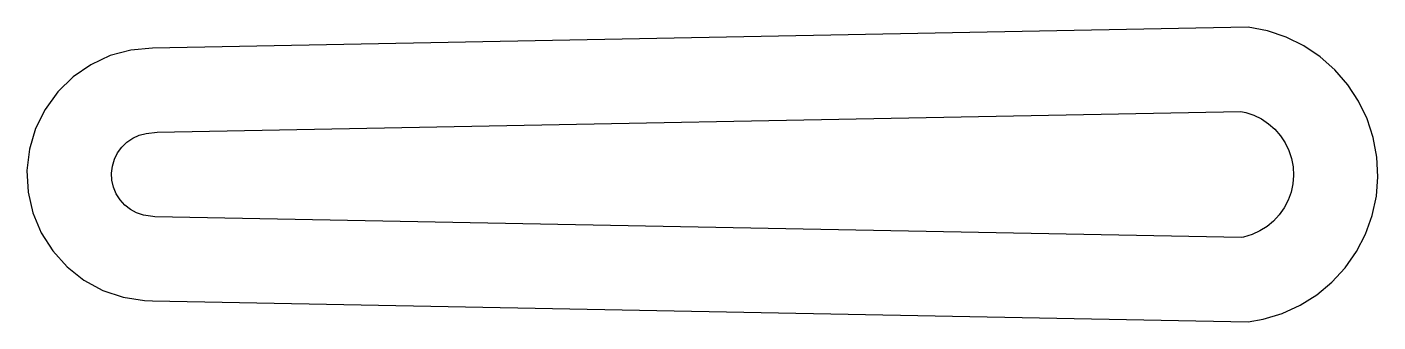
# Model space of a CAD drawing. Header units: millimetres. Extents: x -1.9 to 14.1, y -1.3 to 2.2.
import ezdxf

# ---------------------------------------------------------------- set-up
doc = ezdxf.new("R2010")
doc.units = ezdxf.units.MM
doc.layers.add('Layer 1', color=5, linetype='Continuous')

msp = doc.modelspace()

# ---------------------------------------------------------------- linework, layer by layer
at = {"layer": 'Layer 1'}
for points in [[(12.565, -1.339), (12.744, -1.307), (12.968, -1.238), (13.18, -1.141), (13.378, -1.016), (13.557, -0.867), (13.715, -0.695), (13.849, -0.503), (13.957, -0.296), (14.036, -0.076), (14.085, 0.152), (14.104, 0.385), (14.092, 0.618), (14.049, 0.848), (13.977, 1.07), (13.875, 1.281), (13.747, 1.476), (13.594, 1.652), (13.419, 1.807), (13.225, 1.937), (13.016, 2.041), (12.794, 2.116), (12.565, 2.161), (-0.435, 1.911), (-0.689, 1.887), (-0.935, 1.821), (-1.166, 1.714), (-1.376, 1.569), (-1.558, 1.391), (-1.708, 1.184), (-1.82, 0.955), (-1.892, 0.711), (-1.922, 0.458), (-1.908, 0.203), (-1.851, -0.045), (-1.753, -0.281), (-1.617, -0.496), (-1.446, -0.685), (-1.246, -0.843), (-1.022, -0.964), (-0.781, -1.046), (-0.529, -1.085), (-0.435, -1.089)], [(12.485, -0.337), (-0.405, -0.09), (-0.431, -0.089), (-0.541, -0.071), (-0.621, -0.044), (-0.695, -0.004), (-0.761, 0.048), (-0.818, 0.111), (-0.863, 0.182), (-0.895, 0.26), (-0.914, 0.342), (-0.918, 0.426), (-0.909, 0.51), (-0.885, 0.591), (-0.848, 0.667), (-0.798, 0.735), (-0.738, 0.794), (-0.668, 0.842), (-0.592, 0.877), (-0.51, 0.899), (-0.379, 0.912), (12.477, 1.159), (12.536, 1.147), (12.632, 1.115), (12.722, 1.07), (12.806, 1.014), (12.882, 0.947), (12.948, 0.871), (13.003, 0.787), (13.047, 0.696), (13.078, 0.6), (13.097, 0.501), (13.102, 0.4), (13.094, 0.299), (13.073, 0.201), (13.038, 0.106), (12.992, 0.016), (12.934, -0.067), (12.866, -0.141), (12.788, -0.206), (12.703, -0.259), (12.611, -0.301), (12.508, -0.333)]]:
    msp.add_lwpolyline(points, close=True, dxfattribs=at)

doc.saveas('drawing.dxf')
